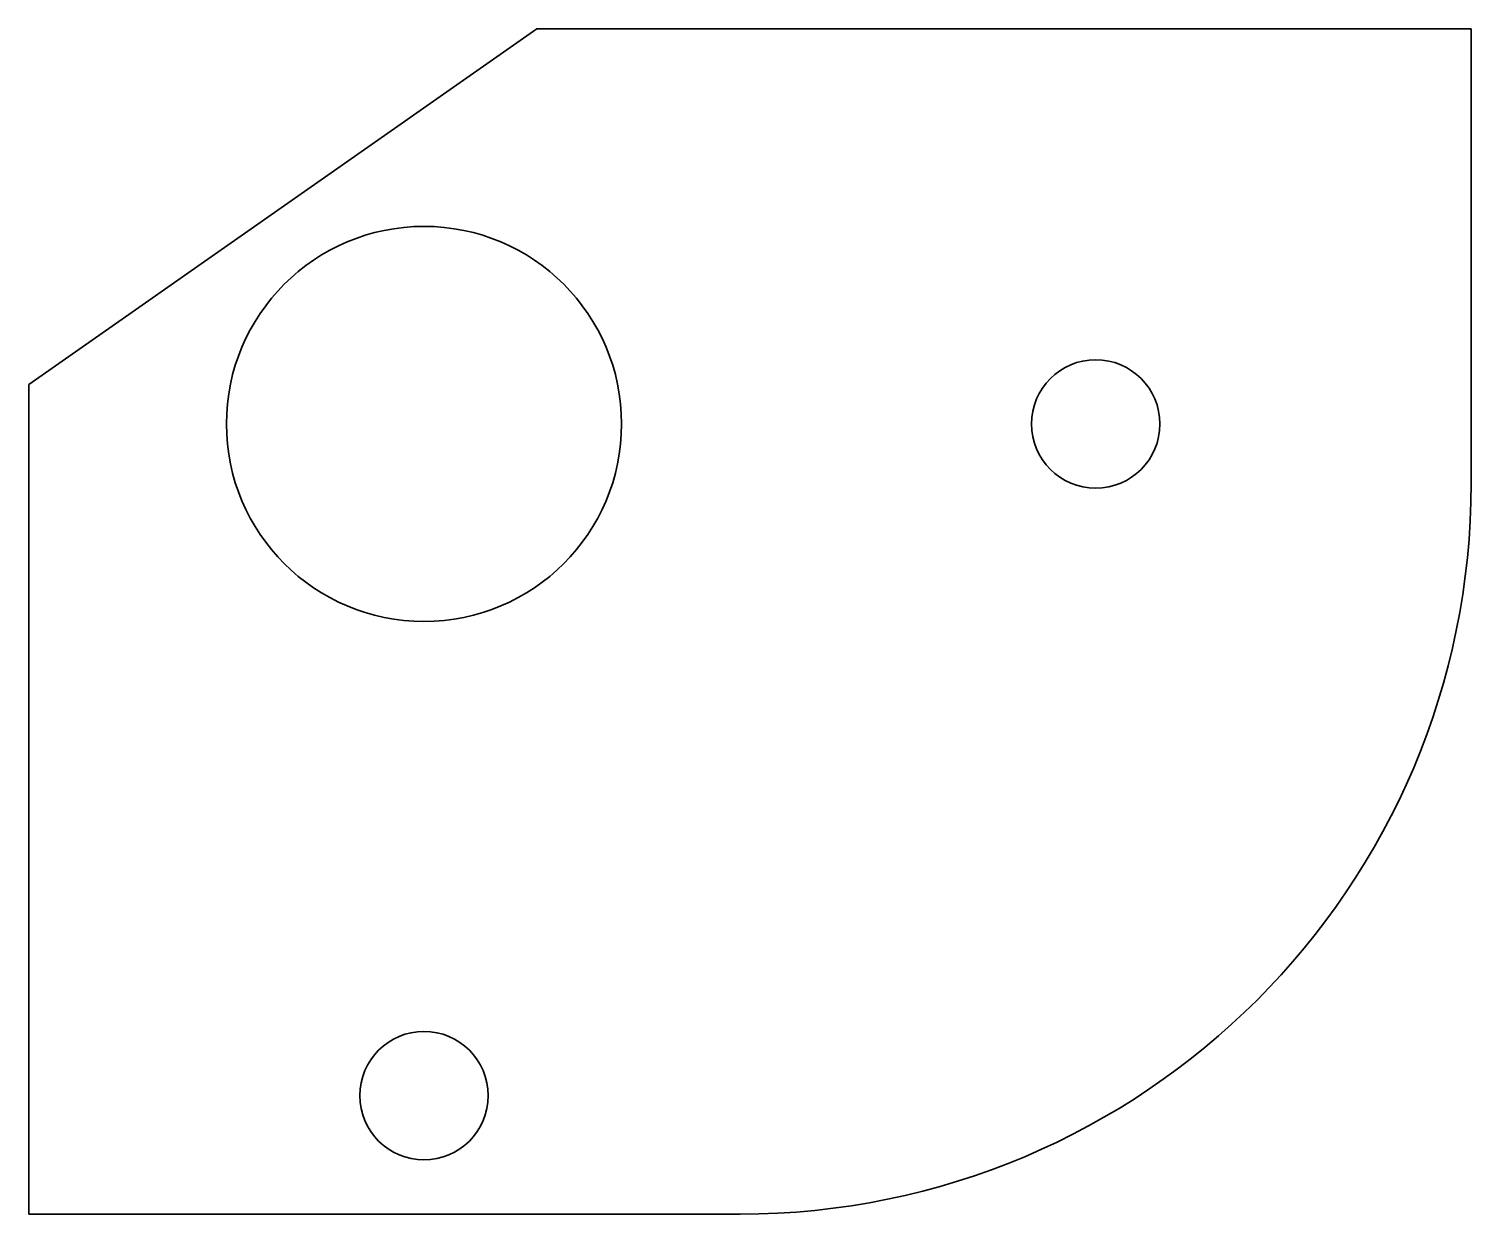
# Model space of a CAD drawing. Header units: millimetres. Extents: x 0 to 73, y 0 to 60.
import ezdxf

# ---------------------------------------------------------------- set-up
doc = ezdxf.new("R2010")
doc.units = ezdxf.units.MM
doc.layers.add('SIMUMAK Visible (ISO)', color=7, linetype='Continuous', lineweight=35)

# ---------------------------------------------------------------- blocks, each defined once
blk = doc.blocks.new('CA-SMT-02-CRBR01_Chapas y Tubo soldado 3_CA-SMT-02-CRBR01')
at = {"layer": 'SIMUMAK Visible (ISO)'}
for p, q in [((-36.5, 12), (-10.793, 30)), ((-10.793, 30), (36.5, 30)), ((36.5, 30), (36.5, 7)), ((-36.5, -30), (-36.5, 12)), ((-0.5, -30), (-36.5, -30))]:
    blk.add_line(p, q, dxfattribs=at)
for centre, radius in [((-16.5, 10), 10), ((17.5, 10), 3.25), ((-16.5, -24), 3.25)]:
    blk.add_circle(centre, radius, dxfattribs=at)
at = {"layer": 'SIMUMAK Visible (ISO)', "extrusion": (0, 0, -1)}
blk.add_arc((0.5, 7), 37, 180, 270, dxfattribs=at)

msp = doc.modelspace()

# ---------------------------------------------------------------- block references
msp.add_blockref('CA-SMT-02-CRBR01_Chapas y Tubo soldado 3_CA-SMT-02-CRBR01', (36.5, 30))

doc.saveas('drawing.dxf')
